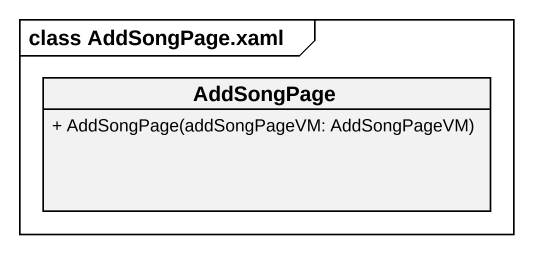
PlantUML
@startuml
mainframe class AddSongPage.xaml
hide circle
hide empty members
skinparam classAttributeIconSize 0
class AddSongPage {
  + AddSongPage(addSongPageVM: AddSongPageVM)
}
@enduml
